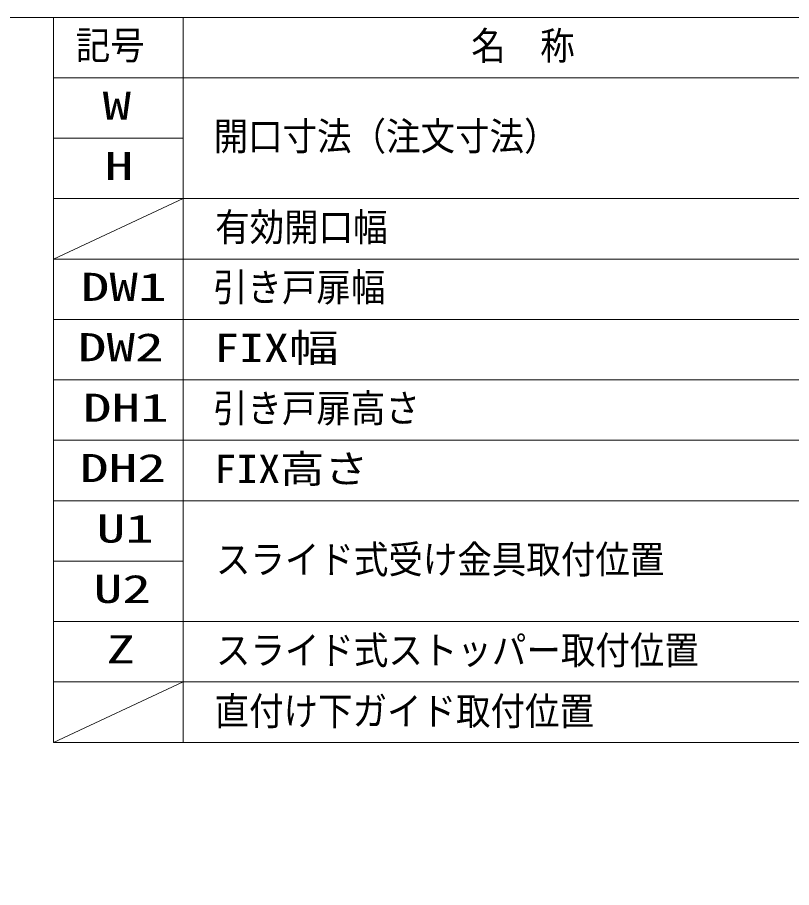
# Model space of a CAD drawing. Units: millimetres, scale not verified. Extents: x -6062 to 6062, y -3045 to 3045.
# Drawn here: x -129 to 767, y 1762 to 2770 of the extents above; entities that cross this region are included whole.
import ezdxf
from ezdxf.enums import TextEntityAlignment as Align

# ---------------------------------------------------------------- set-up
doc = ezdxf.new("R2010")
doc.units = ezdxf.units.MM
doc.header["$LTSCALE"] = 20
doc.layers.add('0-4_1図面枠', color=7, linetype='Continuous', lineweight=9)
doc.styles.add('ＭＳ ゴシック', font='')
doc.styles.get('ＭＳ ゴシック').set_extended_font_data('MS Gothic')

# ---------------------------------------------------------------- blocks, each defined once
blk = doc.blocks.new('グループ-130')
at = {"layer": '0-4_1図面枠'}
blk.add_lwpolyline([(-80000, 55400), (80000, 55400), (80000, -55400), (-80000, -55400)], close=True, dxfattribs=at)
blk = doc.blocks.new('図面枠')
at = {"layer": '0-4_1図面枠'}
blk.add_blockref('グループ-130', (0, 0), dxfattribs=at)

msp = doc.modelspace()

# ---------------------------------------------------------------- linework, layer by layer
at = {"layer": '0-4_1図面枠'}
for p, q in [((62.5, 2770), (62.5, 1930)), ((2212.5, 2700), (-87.5, 2700)), ((62.5, 2630), (-87.5, 2630)), ((2212.5, 2560), (-87.5, 2560)), ((62.5, 2560), (-87.5, 2490)), ((2212.5, 2490), (-87.5, 2490)), ((2212.5, 2420), (-87.5, 2420)), ((2212.5, 2420), (-87.5, 2420)), ((2212.5, 2350), (-87.5, 2350)), ((2212.5, 2350), (-87.5, 2350)), ((2212.5, 2280), (-87.5, 2280)), ((2212.5, 2280), (-87.5, 2280)), ((2212.5, 2210), (-87.5, 2210)), ((62.5, 2140), (-87.5, 2140)), ((2212.5, 2070), (-87.5, 2070)), ((62.5, 2000), (-87.5, 1930)), ((2212.5, 2000), (-87.5, 2000))]:
    msp.add_line(p, q, dxfattribs=at)
msp.add_lwpolyline([(-87.5, 2770), (2212.5, 2770), (2212.5, 1930), (-87.5, 1930)], close=True, dxfattribs=at)

# ---------------------------------------------------------------- block references
at = {"layer": '0-4_1図面枠', "xscale": 0.05, "yscale": 0.05}
msp.add_blockref('図面枠', (-1787.5, 0), dxfattribs=at)

# ---------------------------------------------------------------- texts
at = {"layer": '0-4_1図面枠', "style": 'ＭＳ ゴシック'}
for s, width, p in [('記号', 0.9, (-61.77, 2711.64)), ('名\u3000称', 0.9, (396.3, 2711.07)), ('W', 1.5, (-30.75, 2641.83)), ('開口寸法（注文寸法）', 0.9, (97.9, 2606.25)), ('H', 1.5, (-28.25, 2571.83)), ('有効開口幅', 0.9, (99.79, 2500.98)), ('DW1', 1.5, (-56.02, 2431.74)), ('引き戸扉幅', 0.9, (97.12, 2431.35)), ('DW2', 1.5, (-59.38, 2361.83)), ('FIX幅', 1.3, (98.64, 2361.07)), ('DH1', 1.5, (-53.51, 2291.74)), ('引き戸扉高さ', 0.9, (97.12, 2291.17)), ('DH2', 1.5, (-56.88, 2221.83)), ('FIX高さ', 1.15, (98.64, 2220.88)), ('U1', 1.5, (-37.65, 2151.74)), ('スライド式受け金具取付位置', 0.9, (100.57, 2115.97)), ('U2', 1.5, (-41.02, 2081.83)), ('スライド式ストッパー取付位置', 0.9, (100.57, 2010.78)), ('Z', 1.5, (-26.23, 2011.83)), ('直付け下ガイド取付位置', 0.9, (99.05, 1940.2))]:
    msp.add_text(s, height=32.55, dxfattribs=dict(at, width=width)).set_placement(p, align=Align.BOTTOM_LEFT)

doc.saveas('drawing.dxf')
